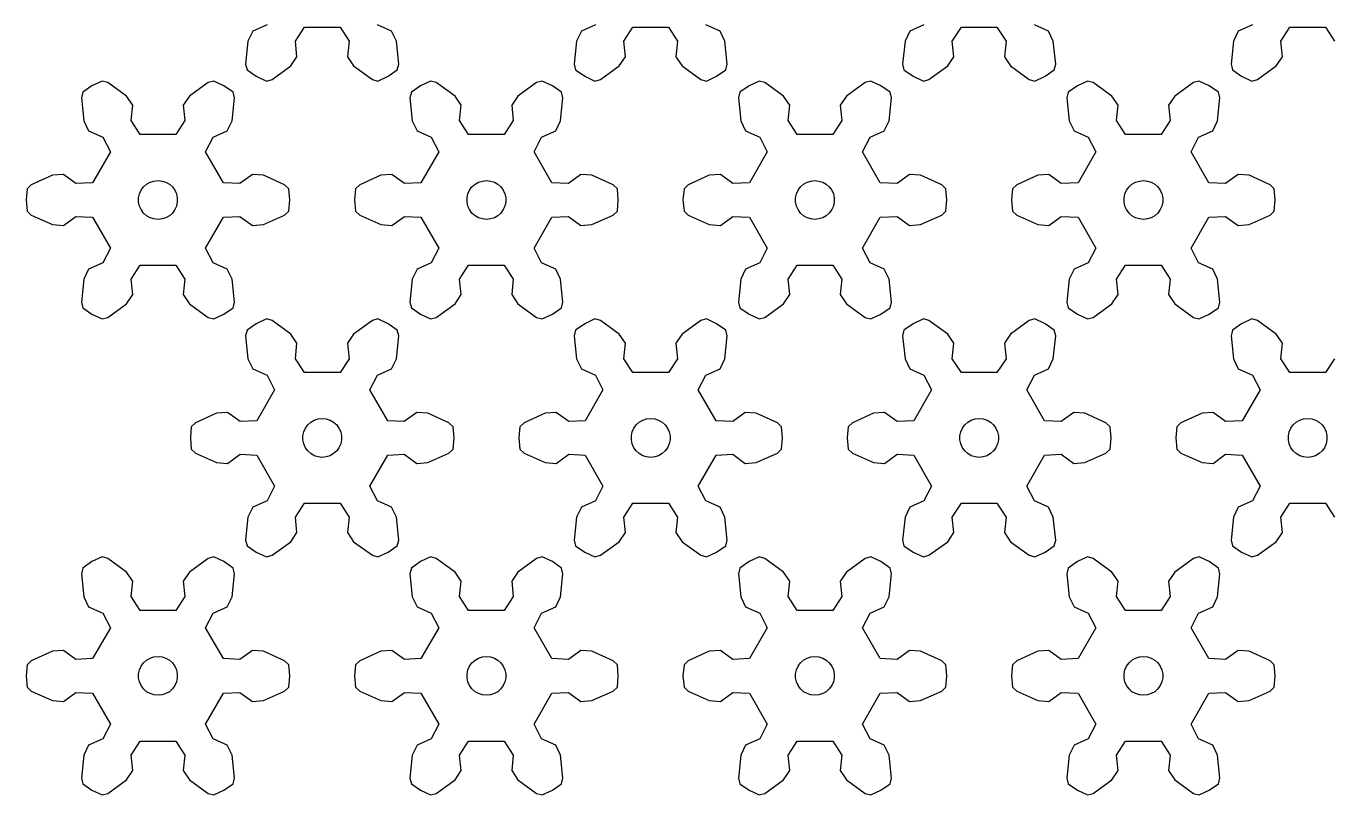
# Model space of a CAD drawing. Extents: x 0 to 198, y 0 to 239.
# Drawn here: x 0 to 100.7, y 0 to 59.4 of the extents above; entities that cross this region are included whole.
import ezdxf

# ---------------------------------------------------------------- set-up
doc = ezdxf.new("R2010")
doc.units = 0

msp = doc.modelspace()

# ---------------------------------------------------------------- linework, layer by layer
for p, q in [((18.61, 59.46), (17.52, 58.97)), ((28.23, 58.97), (27.14, 59.46)), ((43.98, 59.46), (42.89, 58.97)), ((53.6, 58.97), (52.51, 59.46)), ((69.35, 59.46), (68.26, 58.97)), ((78.97, 58.97), (77.88, 59.46)), ((94.72, 59.46), (93.63, 58.97)), ((17.52, 58.97), (17.14, 58.2)), ((20.8, 58.19), (21.5, 59.27)), ((21.5, 59.27), (24.25, 59.27)), ((24.25, 59.27), (24.95, 58.19)), ((28.6, 58.2), (28.23, 58.97)), ((42.89, 58.97), (42.52, 58.2)), ((46.17, 58.19), (46.87, 59.27)), ((46.87, 59.27), (49.62, 59.27)), ((49.62, 59.27), (50.32, 58.19)), ((53.97, 58.2), (53.6, 58.97)), ((68.26, 58.97), (67.89, 58.2)), ((71.54, 58.19), (72.24, 59.27)), ((72.24, 59.27), (74.99, 59.27)), ((74.99, 59.27), (75.69, 58.19)), ((79.34, 58.2), (78.97, 58.97)), ((93.63, 58.97), (93.26, 58.2)), ((96.91, 58.19), (97.61, 59.27)), ((97.61, 59.27), (100.36, 59.27)), ((100.36, 59.27), (101.06, 58.19)), ((17.14, 58.2), (16.96, 56.43)), ((20.92, 57), (20.8, 58.19)), ((24.95, 58.19), (24.82, 57)), ((28.78, 56.43), (28.6, 58.2)), ((42.52, 58.2), (42.33, 56.43)), ((46.29, 57), (46.17, 58.19)), ((50.32, 58.19), (50.19, 57)), ((54.16, 56.43), (53.97, 58.2)), ((67.89, 58.2), (67.7, 56.43)), ((71.67, 57), (71.54, 58.19)), ((75.69, 58.19), (75.57, 57)), ((79.53, 56.43), (79.34, 58.2)), ((93.26, 58.2), (93.08, 56.43)), ((97.04, 57), (96.91, 58.19)), ((16.96, 56.43), (17.07, 55.99)), ((20.44, 56.3), (20.92, 57)), ((24.82, 57), (25.3, 56.3)), ((28.67, 55.99), (28.78, 56.43)), ((42.33, 56.43), (42.44, 55.99)), ((45.82, 56.3), (46.29, 57)), ((50.19, 57), (50.67, 56.3)), ((54.05, 55.99), (54.16, 56.43)), ((67.7, 56.43), (67.81, 55.99)), ((71.19, 56.3), (71.67, 57)), ((75.57, 57), (76.04, 56.3)), ((79.42, 55.99), (79.53, 56.43)), ((93.08, 56.43), (93.18, 55.99)), ((96.56, 56.3), (97.04, 57)), ((17.07, 55.99), (17.78, 55.49)), ((17.78, 55.49), (18.56, 55.12)), ((19, 55.25), (20.44, 56.3)), ((25.3, 56.3), (26.75, 55.25)), ((27.18, 55.12), (27.96, 55.49)), ((27.96, 55.49), (28.67, 55.99)), ((42.44, 55.99), (43.15, 55.49)), ((43.15, 55.49), (43.94, 55.12)), ((44.37, 55.25), (45.82, 56.3)), ((50.67, 56.3), (52.12, 55.25)), ((52.55, 55.12), (53.34, 55.49)), ((53.34, 55.49), (54.05, 55.99)), ((67.81, 55.99), (68.52, 55.49)), ((68.52, 55.49), (69.31, 55.12)), ((69.74, 55.25), (71.19, 56.3)), ((76.04, 56.3), (77.49, 55.25)), ((77.92, 55.12), (78.71, 55.49)), ((78.71, 55.49), (79.42, 55.99)), ((93.18, 55.99), (93.89, 55.49)), ((93.89, 55.49), (94.68, 55.12)), ((95.11, 55.25), (96.56, 56.3)), ((5.09, 54.76), (4.38, 54.26)), ((5.88, 55.12), (5.09, 54.76)), ((6.31, 55), (5.88, 55.12)), ((7.76, 53.95), (6.31, 55)), ((14.06, 55), (12.61, 53.95)), ((14.49, 55.12), (14.06, 55)), ((15.28, 54.76), (14.49, 55.12)), ((15.99, 54.26), (15.28, 54.76)), ((18.56, 55.12), (19, 55.25)), ((26.75, 55.25), (27.18, 55.12)), ((30.46, 54.76), (29.76, 54.26)), ((31.25, 55.12), (30.46, 54.76)), ((31.68, 55), (31.25, 55.12)), ((33.13, 53.95), (31.68, 55)), ((39.43, 55), (37.99, 53.95)), ((39.87, 55.12), (39.43, 55)), ((40.65, 54.76), (39.87, 55.12)), ((41.36, 54.26), (40.65, 54.76)), ((43.94, 55.12), (44.37, 55.25)), ((52.12, 55.25), (52.55, 55.12)), ((55.84, 54.76), (55.13, 54.26)), ((56.62, 55.12), (55.84, 54.76)), ((57.06, 55), (56.62, 55.12)), ((58.5, 53.95), (57.06, 55)), ((64.8, 55), (63.36, 53.95)), ((65.24, 55.12), (64.8, 55)), ((66.02, 54.76), (65.24, 55.12)), ((66.73, 54.26), (66.02, 54.76)), ((69.31, 55.12), (69.74, 55.25)), ((77.49, 55.25), (77.92, 55.12)), ((81.21, 54.76), (80.5, 54.26)), ((81.99, 55.12), (81.21, 54.76)), ((82.43, 55), (81.99, 55.12)), ((83.87, 53.95), (82.43, 55)), ((90.18, 55), (88.73, 53.95)), ((90.61, 55.12), (90.18, 55)), ((91.39, 54.76), (90.61, 55.12)), ((92.1, 54.26), (91.39, 54.76)), ((94.68, 55.12), (95.11, 55.25)), ((4.38, 54.26), (4.27, 53.82)), ((4.27, 53.82), (4.46, 52.05)), ((8.24, 53.25), (7.76, 53.95)), ((12.61, 53.95), (12.14, 53.25)), ((15.91, 52.05), (16.1, 53.82)), ((16.1, 53.82), (15.99, 54.26)), ((29.76, 54.26), (29.65, 53.82)), ((29.65, 53.82), (29.83, 52.05)), ((33.61, 53.25), (33.13, 53.95)), ((37.99, 53.95), (37.51, 53.25)), ((41.29, 52.05), (41.47, 53.82)), ((41.47, 53.82), (41.36, 54.26)), ((55.13, 54.26), (55.02, 53.82)), ((55.02, 53.82), (55.2, 52.05)), ((58.98, 53.25), (58.5, 53.95)), ((63.36, 53.95), (62.88, 53.25)), ((66.66, 52.05), (66.84, 53.82)), ((66.84, 53.82), (66.73, 54.26)), ((80.5, 54.26), (80.39, 53.82)), ((80.39, 53.82), (80.57, 52.05)), ((84.35, 53.25), (83.87, 53.95)), ((88.73, 53.95), (88.25, 53.25)), ((92.03, 52.05), (92.21, 53.82)), ((92.21, 53.82), (92.1, 54.26)), ((8.11, 52.06), (8.24, 53.25)), ((12.14, 53.25), (12.26, 52.06)), ((33.48, 52.06), (33.61, 53.25)), ((37.51, 53.25), (37.63, 52.06)), ((58.86, 52.06), (58.98, 53.25)), ((62.88, 53.25), (63, 52.06)), ((84.23, 52.06), (84.35, 53.25)), ((88.25, 53.25), (88.38, 52.06)), ((4.46, 52.05), (4.83, 51.28)), ((8.81, 50.98), (8.11, 52.06)), ((12.26, 52.06), (11.56, 50.98)), ((15.54, 51.28), (15.91, 52.05)), ((29.83, 52.05), (30.2, 51.28)), ((34.18, 50.98), (33.48, 52.06)), ((37.63, 52.06), (36.93, 50.98)), ((40.91, 51.28), (41.29, 52.05)), ((55.2, 52.05), (55.58, 51.28)), ((59.55, 50.98), (58.86, 52.06)), ((63, 52.06), (62.31, 50.98)), ((66.28, 51.28), (66.66, 52.05)), ((80.57, 52.05), (80.95, 51.28)), ((84.93, 50.98), (84.23, 52.06)), ((88.38, 52.06), (87.68, 50.98)), ((91.66, 51.28), (92.03, 52.05)), ((4.83, 51.28), (5.92, 50.79)), ((5.92, 50.79), (6.51, 49.65)), ((11.56, 50.98), (8.81, 50.98)), ((13.87, 49.65), (14.45, 50.79)), ((14.45, 50.79), (15.54, 51.28)), ((30.2, 51.28), (31.29, 50.79)), ((31.29, 50.79), (31.88, 49.65)), ((36.93, 50.98), (34.18, 50.98)), ((39.24, 49.65), (39.82, 50.79)), ((39.82, 50.79), (40.91, 51.28)), ((55.58, 51.28), (56.67, 50.79)), ((56.67, 50.79), (57.25, 49.65)), ((62.31, 50.98), (59.55, 50.98)), ((64.61, 49.65), (65.19, 50.79)), ((65.19, 50.79), (66.28, 51.28)), ((80.95, 51.28), (82.04, 50.79)), ((82.04, 50.79), (82.62, 49.65)), ((87.68, 50.98), (84.93, 50.98)), ((89.98, 49.65), (90.57, 50.79)), ((90.57, 50.79), (91.66, 51.28)), ((6.51, 49.65), (5.13, 47.27)), ((15.24, 47.27), (13.87, 49.65)), ((31.88, 49.65), (30.5, 47.27)), ((40.61, 47.27), (39.24, 49.65)), ((57.25, 49.65), (55.87, 47.27)), ((65.98, 47.27), (64.61, 49.65)), ((82.62, 49.65), (81.25, 47.27)), ((91.36, 47.27), (89.98, 49.65)), ((2.03, 47.84), (0.4, 47.11)), ((2.88, 47.9), (2.03, 47.84)), ((3.85, 47.2), (2.88, 47.9)), ((9.58, 47.31), (9.87, 47.4)), ((9.87, 47.4), (10.19, 47.44)), ((10.19, 47.44), (10.5, 47.4)), ((10.5, 47.4), (10.8, 47.31)), ((17.49, 47.9), (16.52, 47.2)), ((18.34, 47.84), (17.49, 47.9)), ((19.97, 47.11), (18.34, 47.84)), ((27.4, 47.84), (25.77, 47.11)), ((28.25, 47.9), (27.4, 47.84)), ((29.22, 47.2), (28.25, 47.9)), ((34.95, 47.31), (35.25, 47.4)), ((35.25, 47.4), (35.56, 47.44)), ((35.56, 47.44), (35.87, 47.4)), ((35.87, 47.4), (36.17, 47.31)), ((42.86, 47.9), (41.9, 47.2)), ((43.71, 47.84), (42.86, 47.9)), ((45.34, 47.11), (43.71, 47.84)), ((52.77, 47.84), (51.14, 47.11)), ((53.63, 47.9), (52.77, 47.84)), ((54.59, 47.2), (53.63, 47.9)), ((60.32, 47.31), (60.62, 47.4)), ((60.62, 47.4), (60.93, 47.44)), ((60.93, 47.44), (61.24, 47.4)), ((61.24, 47.4), (61.54, 47.31)), ((68.23, 47.9), (67.27, 47.2)), ((69.08, 47.84), (68.23, 47.9)), ((70.72, 47.11), (69.08, 47.84)), ((78.15, 47.84), (76.52, 47.11)), ((79, 47.9), (78.15, 47.84)), ((79.96, 47.2), (79, 47.9)), ((85.69, 47.31), (85.99, 47.4)), ((85.99, 47.4), (86.3, 47.44)), ((86.3, 47.44), (86.61, 47.4)), ((86.61, 47.4), (86.91, 47.31)), ((93.61, 47.9), (92.64, 47.2)), ((94.46, 47.84), (93.61, 47.9)), ((96.09, 47.11), (94.46, 47.84)), ((0.08, 46.8), (0, 45.94)), ((0.4, 47.11), (0.08, 46.8)), ((5.13, 47.27), (3.85, 47.2)), ((8.69, 46.09), (8.76, 46.4)), ((8.76, 46.4), (8.89, 46.69)), ((8.89, 46.69), (9.07, 46.94)), ((9.07, 46.94), (9.3, 47.15)), ((9.3, 47.15), (9.58, 47.31)), ((10.8, 47.31), (11.07, 47.15)), ((11.07, 47.15), (11.3, 46.94)), ((11.3, 46.94), (11.48, 46.69)), ((11.48, 46.69), (11.61, 46.4)), ((11.61, 46.4), (11.68, 46.09)), ((16.52, 47.2), (15.24, 47.27)), ((20.3, 46.8), (19.97, 47.11)), ((20.37, 45.94), (20.3, 46.8)), ((25.45, 46.8), (25.37, 45.94)), ((25.77, 47.11), (25.45, 46.8)), ((30.5, 47.27), (29.22, 47.2)), ((34.07, 46.09), (34.13, 46.4)), ((34.13, 46.4), (34.26, 46.69)), ((34.26, 46.69), (34.44, 46.94)), ((34.44, 46.94), (34.68, 47.15)), ((34.68, 47.15), (34.95, 47.31)), ((36.17, 47.31), (36.44, 47.15)), ((36.44, 47.15), (36.67, 46.94)), ((36.67, 46.94), (36.86, 46.69)), ((36.86, 46.69), (36.98, 46.4)), ((36.98, 46.4), (37.05, 46.09)), ((41.9, 47.2), (40.61, 47.27)), ((45.67, 46.8), (45.34, 47.11)), ((45.74, 45.94), (45.67, 46.8)), ((50.82, 46.8), (50.74, 45.94)), ((51.14, 47.11), (50.82, 46.8)), ((55.87, 47.27), (54.59, 47.2)), ((59.44, 46.09), (59.5, 46.4)), ((59.5, 46.4), (59.63, 46.69)), ((59.63, 46.69), (59.81, 46.94)), ((59.81, 46.94), (60.05, 47.15)), ((60.05, 47.15), (60.32, 47.31)), ((61.54, 47.31), (61.81, 47.15)), ((61.81, 47.15), (62.04, 46.94)), ((62.04, 46.94), (62.23, 46.69)), ((62.23, 46.69), (62.36, 46.4)), ((62.36, 46.4), (62.42, 46.09)), ((67.27, 47.2), (65.98, 47.27)), ((71.04, 46.8), (70.72, 47.11)), ((71.12, 45.94), (71.04, 46.8)), ((76.19, 46.8), (76.12, 45.94)), ((76.52, 47.11), (76.19, 46.8)), ((81.25, 47.27), (79.96, 47.2)), ((84.81, 46.09), (84.87, 46.4)), ((84.87, 46.4), (85, 46.69)), ((85, 46.69), (85.19, 46.94)), ((85.19, 46.94), (85.42, 47.15)), ((85.42, 47.15), (85.69, 47.31)), ((86.91, 47.31), (87.18, 47.15)), ((87.18, 47.15), (87.42, 46.94)), ((87.42, 46.94), (87.6, 46.69)), ((87.6, 46.69), (87.73, 46.4)), ((87.73, 46.4), (87.79, 46.09)), ((92.64, 47.2), (91.36, 47.27)), ((96.41, 46.8), (96.09, 47.11)), ((96.49, 45.94), (96.41, 46.8)), ((0, 45.94), (0.08, 45.07)), ((8.69, 45.78), (8.69, 46.09)), ((8.76, 45.47), (8.69, 45.78)), ((8.89, 45.19), (8.76, 45.47)), ((11.61, 45.47), (11.48, 45.19)), ((11.68, 45.78), (11.61, 45.47)), ((11.68, 46.09), (11.68, 45.78)), ((20.3, 45.07), (20.37, 45.94)), ((25.37, 45.94), (25.45, 45.07)), ((34.07, 45.78), (34.07, 46.09)), ((34.13, 45.47), (34.07, 45.78)), ((34.26, 45.19), (34.13, 45.47)), ((36.98, 45.47), (36.86, 45.19)), ((37.05, 45.78), (36.98, 45.47)), ((37.05, 46.09), (37.05, 45.78)), ((45.67, 45.07), (45.74, 45.94)), ((50.74, 45.94), (50.82, 45.07)), ((59.44, 45.78), (59.44, 46.09)), ((59.5, 45.47), (59.44, 45.78)), ((59.63, 45.19), (59.5, 45.47)), ((62.36, 45.47), (62.23, 45.19)), ((62.42, 45.78), (62.36, 45.47)), ((62.42, 46.09), (62.42, 45.78)), ((71.04, 45.07), (71.12, 45.94)), ((76.12, 45.94), (76.19, 45.07)), ((84.81, 45.78), (84.81, 46.09)), ((84.87, 45.47), (84.81, 45.78)), ((85, 45.19), (84.87, 45.47)), ((87.73, 45.47), (87.6, 45.19)), ((87.79, 45.78), (87.73, 45.47)), ((87.79, 46.09), (87.79, 45.78)), ((96.41, 45.07), (96.49, 45.94)), ((0.08, 45.07), (0.4, 44.76)), ((0.4, 44.76), (2.03, 44.03)), ((2.88, 43.97), (3.85, 44.67)), ((3.85, 44.67), (5.13, 44.61)), ((5.13, 44.61), (6.51, 42.22)), ((9.07, 44.93), (8.89, 45.19)), ((9.3, 44.72), (9.07, 44.93)), ((9.58, 44.57), (9.3, 44.72)), ((9.87, 44.47), (9.58, 44.57)), ((10.19, 44.44), (9.87, 44.47)), ((10.5, 44.47), (10.19, 44.44)), ((10.8, 44.57), (10.5, 44.47)), ((11.07, 44.72), (10.8, 44.57)), ((11.3, 44.93), (11.07, 44.72)), ((11.48, 45.19), (11.3, 44.93)), ((13.87, 42.22), (15.24, 44.61)), ((15.24, 44.61), (16.52, 44.67)), ((16.52, 44.67), (17.49, 43.97)), ((18.34, 44.03), (19.97, 44.76)), ((19.97, 44.76), (20.3, 45.07)), ((25.45, 45.07), (25.77, 44.76)), ((25.77, 44.76), (27.4, 44.03)), ((28.25, 43.97), (29.22, 44.67)), ((29.22, 44.67), (30.5, 44.61)), ((30.5, 44.61), (31.88, 42.22)), ((34.44, 44.93), (34.26, 45.19)), ((34.68, 44.72), (34.44, 44.93)), ((34.95, 44.57), (34.68, 44.72)), ((35.25, 44.47), (34.95, 44.57)), ((35.56, 44.44), (35.25, 44.47)), ((35.87, 44.47), (35.56, 44.44)), ((36.17, 44.57), (35.87, 44.47)), ((36.44, 44.72), (36.17, 44.57)), ((36.67, 44.93), (36.44, 44.72)), ((36.86, 45.19), (36.67, 44.93)), ((39.24, 42.22), (40.61, 44.61)), ((40.61, 44.61), (41.9, 44.67)), ((41.9, 44.67), (42.86, 43.97)), ((43.71, 44.03), (45.34, 44.76)), ((45.34, 44.76), (45.67, 45.07)), ((50.82, 45.07), (51.14, 44.76)), ((51.14, 44.76), (52.77, 44.03)), ((53.63, 43.97), (54.59, 44.67)), ((54.59, 44.67), (55.87, 44.61)), ((55.87, 44.61), (57.25, 42.22)), ((59.81, 44.93), (59.63, 45.19)), ((60.05, 44.72), (59.81, 44.93)), ((60.32, 44.57), (60.05, 44.72)), ((60.62, 44.47), (60.32, 44.57)), ((60.93, 44.44), (60.62, 44.47)), ((61.24, 44.47), (60.93, 44.44)), ((61.54, 44.57), (61.24, 44.47)), ((61.81, 44.72), (61.54, 44.57)), ((62.04, 44.93), (61.81, 44.72)), ((62.23, 45.19), (62.04, 44.93)), ((64.61, 42.22), (65.98, 44.61)), ((65.98, 44.61), (67.27, 44.67)), ((67.27, 44.67), (68.23, 43.97)), ((69.08, 44.03), (70.72, 44.76)), ((70.72, 44.76), (71.04, 45.07)), ((76.19, 45.07), (76.52, 44.76)), ((76.52, 44.76), (78.15, 44.03)), ((79, 43.97), (79.96, 44.67)), ((79.96, 44.67), (81.25, 44.61)), ((81.25, 44.61), (82.62, 42.22)), ((85.19, 44.93), (85, 45.19)), ((85.42, 44.72), (85.19, 44.93)), ((85.69, 44.57), (85.42, 44.72)), ((85.99, 44.47), (85.69, 44.57)), ((86.3, 44.44), (85.99, 44.47)), ((86.61, 44.47), (86.3, 44.44)), ((86.91, 44.57), (86.61, 44.47)), ((87.18, 44.72), (86.91, 44.57)), ((87.42, 44.93), (87.18, 44.72)), ((87.6, 45.19), (87.42, 44.93)), ((89.98, 42.22), (91.36, 44.61)), ((91.36, 44.61), (92.64, 44.67)), ((92.64, 44.67), (93.61, 43.97)), ((94.46, 44.03), (96.09, 44.76)), ((96.09, 44.76), (96.41, 45.07)), ((2.03, 44.03), (2.88, 43.97)), ((17.49, 43.97), (18.34, 44.03)), ((27.4, 44.03), (28.25, 43.97)), ((42.86, 43.97), (43.71, 44.03)), ((52.77, 44.03), (53.63, 43.97)), ((68.23, 43.97), (69.08, 44.03)), ((78.15, 44.03), (79, 43.97)), ((93.61, 43.97), (94.46, 44.03)), ((6.51, 42.22), (5.92, 41.08)), ((14.45, 41.08), (13.87, 42.22)), ((31.88, 42.22), (31.29, 41.08)), ((39.82, 41.08), (39.24, 42.22)), ((57.25, 42.22), (56.67, 41.08)), ((65.19, 41.08), (64.61, 42.22)), ((82.62, 42.22), (82.04, 41.08)), ((90.57, 41.08), (89.98, 42.22)), ((4.83, 40.59), (4.46, 39.83)), ((5.92, 41.08), (4.83, 40.59)), ((8.11, 39.82), (8.81, 40.89)), ((8.81, 40.89), (11.56, 40.89)), ((11.56, 40.89), (12.26, 39.82)), ((15.54, 40.59), (14.45, 41.08)), ((15.91, 39.83), (15.54, 40.59)), ((30.2, 40.59), (29.83, 39.83)), ((31.29, 41.08), (30.2, 40.59)), ((33.48, 39.82), (34.18, 40.89)), ((34.18, 40.89), (36.93, 40.89)), ((36.93, 40.89), (37.63, 39.82)), ((40.91, 40.59), (39.82, 41.08)), ((41.29, 39.83), (40.91, 40.59)), ((55.58, 40.59), (55.2, 39.83)), ((56.67, 41.08), (55.58, 40.59)), ((58.86, 39.82), (59.55, 40.89)), ((59.55, 40.89), (62.31, 40.89)), ((62.31, 40.89), (63, 39.82)), ((66.28, 40.59), (65.19, 41.08)), ((66.66, 39.83), (66.28, 40.59)), ((80.95, 40.59), (80.57, 39.83)), ((82.04, 41.08), (80.95, 40.59)), ((84.23, 39.82), (84.93, 40.89)), ((84.93, 40.89), (87.68, 40.89)), ((87.68, 40.89), (88.38, 39.82)), ((91.66, 40.59), (90.57, 41.08)), ((92.03, 39.83), (91.66, 40.59)), ((4.46, 39.83), (4.27, 38.05)), ((8.24, 38.63), (8.11, 39.82)), ((12.26, 39.82), (12.14, 38.63)), ((16.1, 38.05), (15.91, 39.83)), ((29.83, 39.83), (29.65, 38.05)), ((33.61, 38.63), (33.48, 39.82)), ((37.63, 39.82), (37.51, 38.63)), ((41.47, 38.05), (41.29, 39.83)), ((55.2, 39.83), (55.02, 38.05)), ((58.98, 38.63), (58.86, 39.82)), ((63, 39.82), (62.88, 38.63)), ((66.84, 38.05), (66.66, 39.83)), ((80.57, 39.83), (80.39, 38.05)), ((84.35, 38.63), (84.23, 39.82)), ((88.38, 39.82), (88.25, 38.63)), ((92.21, 38.05), (92.03, 39.83)), ((7.76, 37.92), (8.24, 38.63)), ((12.14, 38.63), (12.61, 37.92)), ((33.13, 37.92), (33.61, 38.63)), ((37.51, 38.63), (37.99, 37.92)), ((58.5, 37.92), (58.98, 38.63)), ((62.88, 38.63), (63.36, 37.92)), ((83.87, 37.92), (84.35, 38.63)), ((88.25, 38.63), (88.73, 37.92)), ((4.27, 38.05), (4.38, 37.61)), ((4.38, 37.61), (5.09, 37.12)), ((6.31, 36.87), (7.76, 37.92)), ((12.61, 37.92), (14.06, 36.87)), ((15.28, 37.12), (15.99, 37.61)), ((15.99, 37.61), (16.1, 38.05)), ((29.65, 38.05), (29.76, 37.61)), ((29.76, 37.61), (30.46, 37.12)), ((31.68, 36.87), (33.13, 37.92)), ((37.99, 37.92), (39.43, 36.87)), ((40.65, 37.12), (41.36, 37.61)), ((41.36, 37.61), (41.47, 38.05)), ((55.02, 38.05), (55.13, 37.61)), ((55.13, 37.61), (55.84, 37.12)), ((57.06, 36.87), (58.5, 37.92)), ((63.36, 37.92), (64.8, 36.87)), ((66.02, 37.12), (66.73, 37.61)), ((66.73, 37.61), (66.84, 38.05)), ((80.39, 38.05), (80.5, 37.61)), ((80.5, 37.61), (81.21, 37.12)), ((82.43, 36.87), (83.87, 37.92)), ((88.73, 37.92), (90.18, 36.87)), ((91.39, 37.12), (92.1, 37.61)), ((92.1, 37.61), (92.21, 38.05)), ((5.09, 37.12), (5.88, 36.75)), ((5.88, 36.75), (6.31, 36.87)), ((14.06, 36.87), (14.49, 36.75)), ((14.49, 36.75), (15.28, 37.12)), ((17.78, 36.38), (17.07, 35.89)), ((18.56, 36.75), (17.78, 36.38)), ((19, 36.63), (18.56, 36.75)), ((20.44, 35.58), (19, 36.63)), ((26.75, 36.63), (25.3, 35.58)), ((27.18, 36.75), (26.75, 36.63)), ((27.96, 36.38), (27.18, 36.75)), ((28.67, 35.89), (27.96, 36.38)), ((30.46, 37.12), (31.25, 36.75)), ((31.25, 36.75), (31.68, 36.87)), ((39.43, 36.87), (39.87, 36.75)), ((39.87, 36.75), (40.65, 37.12)), ((43.15, 36.38), (42.44, 35.89)), ((43.94, 36.75), (43.15, 36.38)), ((44.37, 36.63), (43.94, 36.75)), ((45.82, 35.58), (44.37, 36.63)), ((52.12, 36.63), (50.67, 35.58)), ((52.55, 36.75), (52.12, 36.63)), ((53.34, 36.38), (52.55, 36.75)), ((54.05, 35.89), (53.34, 36.38)), ((55.84, 37.12), (56.62, 36.75)), ((56.62, 36.75), (57.06, 36.87)), ((64.8, 36.87), (65.24, 36.75)), ((65.24, 36.75), (66.02, 37.12)), ((68.52, 36.38), (67.81, 35.89)), ((69.31, 36.75), (68.52, 36.38)), ((69.74, 36.63), (69.31, 36.75)), ((71.19, 35.58), (69.74, 36.63)), ((77.49, 36.63), (76.04, 35.58)), ((77.92, 36.75), (77.49, 36.63)), ((78.71, 36.38), (77.92, 36.75)), ((79.42, 35.89), (78.71, 36.38)), ((81.21, 37.12), (81.99, 36.75)), ((81.99, 36.75), (82.43, 36.87)), ((90.18, 36.87), (90.61, 36.75)), ((90.61, 36.75), (91.39, 37.12)), ((93.89, 36.38), (93.18, 35.89)), ((94.68, 36.75), (93.89, 36.38)), ((95.11, 36.63), (94.68, 36.75)), ((96.56, 35.58), (95.11, 36.63)), ((17.07, 35.89), (16.96, 35.45)), ((16.96, 35.45), (17.14, 33.67)), ((20.92, 34.87), (20.44, 35.58)), ((25.3, 35.58), (24.82, 34.87)), ((28.6, 33.67), (28.78, 35.45)), ((28.78, 35.45), (28.67, 35.89)), ((42.44, 35.89), (42.33, 35.45)), ((42.33, 35.45), (42.52, 33.67)), ((46.29, 34.87), (45.82, 35.58)), ((50.67, 35.58), (50.19, 34.87)), ((53.97, 33.67), (54.16, 35.45)), ((54.16, 35.45), (54.05, 35.89)), ((67.81, 35.89), (67.7, 35.45)), ((67.7, 35.45), (67.89, 33.67)), ((71.67, 34.87), (71.19, 35.58)), ((76.04, 35.58), (75.57, 34.87)), ((79.34, 33.67), (79.53, 35.45)), ((79.53, 35.45), (79.42, 35.89)), ((93.18, 35.89), (93.08, 35.45)), ((93.08, 35.45), (93.26, 33.67)), ((97.04, 34.87), (96.56, 35.58)), ((20.8, 33.68), (20.92, 34.87)), ((24.82, 34.87), (24.95, 33.68)), ((46.17, 33.68), (46.29, 34.87)), ((50.19, 34.87), (50.32, 33.68)), ((71.54, 33.68), (71.67, 34.87)), ((75.57, 34.87), (75.69, 33.68)), ((96.91, 33.68), (97.04, 34.87)), ((17.14, 33.67), (17.52, 32.91)), ((21.5, 32.61), (20.8, 33.68)), ((24.95, 33.68), (24.25, 32.61)), ((28.23, 32.91), (28.6, 33.67)), ((42.52, 33.67), (42.89, 32.91)), ((46.87, 32.61), (46.17, 33.68)), ((50.32, 33.68), (49.62, 32.61)), ((53.6, 32.91), (53.97, 33.67)), ((67.89, 33.67), (68.26, 32.91)), ((72.24, 32.61), (71.54, 33.68)), ((75.69, 33.68), (74.99, 32.61)), ((78.97, 32.91), (79.34, 33.67)), ((93.26, 33.67), (93.63, 32.91)), ((97.61, 32.61), (96.91, 33.68)), ((101.06, 33.68), (100.36, 32.61)), ((17.52, 32.91), (18.61, 32.42)), ((18.61, 32.42), (19.19, 31.28)), ((24.25, 32.61), (21.5, 32.61)), ((26.55, 31.28), (27.14, 32.42)), ((27.14, 32.42), (28.23, 32.91)), ((42.89, 32.91), (43.98, 32.42)), ((43.98, 32.42), (44.56, 31.28)), ((49.62, 32.61), (46.87, 32.61)), ((51.92, 31.28), (52.51, 32.42)), ((52.51, 32.42), (53.6, 32.91)), ((68.26, 32.91), (69.35, 32.42)), ((69.35, 32.42), (69.94, 31.28)), ((74.99, 32.61), (72.24, 32.61)), ((77.29, 31.28), (77.88, 32.42)), ((77.88, 32.42), (78.97, 32.91)), ((93.63, 32.91), (94.72, 32.42)), ((94.72, 32.42), (95.31, 31.28)), ((100.36, 32.61), (97.61, 32.61)), ((19.19, 31.28), (17.82, 28.89)), ((27.93, 28.89), (26.55, 31.28)), ((44.56, 31.28), (43.19, 28.89)), ((53.3, 28.89), (51.92, 31.28)), ((69.94, 31.28), (68.56, 28.89)), ((78.67, 28.89), (77.29, 31.28)), ((95.31, 31.28), (93.93, 28.89)), ((14.72, 29.47), (13.09, 28.74)), ((15.57, 29.53), (14.72, 29.47)), ((16.53, 28.83), (15.57, 29.53)), ((30.18, 29.53), (29.21, 28.83)), ((31.03, 29.47), (30.18, 29.53)), ((32.66, 28.74), (31.03, 29.47)), ((40.09, 29.47), (38.46, 28.74)), ((40.94, 29.53), (40.09, 29.47)), ((41.91, 28.83), (40.94, 29.53)), ((55.55, 29.53), (54.58, 28.83)), ((56.4, 29.47), (55.55, 29.53)), ((58.03, 28.74), (56.4, 29.47)), ((65.46, 29.47), (63.83, 28.74)), ((66.31, 29.53), (65.46, 29.47)), ((67.28, 28.83), (66.31, 29.53)), ((80.92, 29.53), (79.95, 28.83)), ((81.77, 29.47), (80.92, 29.53)), ((83.4, 28.74), (81.77, 29.47)), ((90.83, 29.47), (89.2, 28.74)), ((91.68, 29.53), (90.83, 29.47)), ((92.65, 28.83), (91.68, 29.53)), ((12.76, 28.43), (12.69, 27.56)), ((13.09, 28.74), (12.76, 28.43)), ((17.82, 28.89), (16.53, 28.83)), ((21.45, 28.03), (21.57, 28.31)), ((21.57, 28.31), (21.76, 28.57)), ((21.76, 28.57), (21.99, 28.78)), ((21.99, 28.78), (22.26, 28.93)), ((22.26, 28.93), (22.56, 29.03)), ((22.56, 29.03), (22.87, 29.06)), ((22.87, 29.06), (23.18, 29.03)), ((23.18, 29.03), (23.48, 28.93)), ((23.48, 28.93), (23.75, 28.78)), ((23.75, 28.78), (23.99, 28.57)), ((23.99, 28.57), (24.17, 28.31)), ((24.17, 28.31), (24.3, 28.03)), ((29.21, 28.83), (27.93, 28.89)), ((32.98, 28.43), (32.66, 28.74)), ((33.06, 27.56), (32.98, 28.43)), ((38.13, 28.43), (38.06, 27.56)), ((38.46, 28.74), (38.13, 28.43)), ((43.19, 28.89), (41.91, 28.83)), ((46.82, 28.03), (46.94, 28.31)), ((46.94, 28.31), (47.13, 28.57)), ((47.13, 28.57), (47.36, 28.78)), ((47.36, 28.78), (47.63, 28.93)), ((47.63, 28.93), (47.93, 29.03)), ((47.93, 29.03), (48.24, 29.06)), ((48.24, 29.06), (48.56, 29.03)), ((48.56, 29.03), (48.85, 28.93)), ((48.85, 28.93), (49.13, 28.78)), ((49.13, 28.78), (49.36, 28.57)), ((49.36, 28.57), (49.54, 28.31)), ((49.54, 28.31), (49.67, 28.03)), ((54.58, 28.83), (53.3, 28.89)), ((58.35, 28.43), (58.03, 28.74)), ((58.43, 27.56), (58.35, 28.43)), ((63.51, 28.43), (63.43, 27.56)), ((63.83, 28.74), (63.51, 28.43)), ((68.56, 28.89), (67.28, 28.83)), ((72.19, 28.03), (72.32, 28.31)), ((72.32, 28.31), (72.5, 28.57)), ((72.5, 28.57), (72.73, 28.78)), ((72.73, 28.78), (73.01, 28.93)), ((73.01, 28.93), (73.3, 29.03)), ((73.3, 29.03), (73.62, 29.06)), ((73.62, 29.06), (73.93, 29.03)), ((73.93, 29.03), (74.23, 28.93)), ((74.23, 28.93), (74.5, 28.78)), ((74.5, 28.78), (74.73, 28.57)), ((74.73, 28.57), (74.91, 28.31)), ((74.91, 28.31), (75.04, 28.03)), ((79.95, 28.83), (78.67, 28.89)), ((83.73, 28.43), (83.4, 28.74)), ((83.8, 27.56), (83.73, 28.43)), ((88.88, 28.43), (88.8, 27.56)), ((89.2, 28.74), (88.88, 28.43)), ((93.93, 28.89), (92.65, 28.83)), ((97.56, 28.03), (97.69, 28.31)), ((97.69, 28.31), (97.87, 28.57)), ((97.87, 28.57), (98.11, 28.78)), ((98.11, 28.78), (98.38, 28.93)), ((98.38, 28.93), (98.68, 29.03)), ((98.68, 29.03), (98.99, 29.06)), ((98.99, 29.06), (99.3, 29.03)), ((99.3, 29.03), (99.6, 28.93)), ((99.6, 28.93), (99.87, 28.78)), ((99.87, 28.78), (100.1, 28.57)), ((100.1, 28.57), (100.29, 28.31)), ((100.29, 28.31), (100.41, 28.03)), ((12.69, 27.56), (12.76, 26.7)), ((21.38, 27.72), (21.45, 28.03)), ((21.38, 27.41), (21.38, 27.72)), ((21.45, 27.1), (21.38, 27.41)), ((24.3, 28.03), (24.36, 27.72)), ((24.36, 27.41), (24.3, 27.1)), ((24.36, 27.72), (24.36, 27.41)), ((32.98, 26.7), (33.06, 27.56)), ((38.06, 27.56), (38.13, 26.7)), ((46.75, 27.72), (46.82, 28.03)), ((46.75, 27.41), (46.75, 27.72)), ((46.82, 27.1), (46.75, 27.41)), ((49.67, 28.03), (49.74, 27.72)), ((49.74, 27.41), (49.67, 27.1)), ((49.74, 27.72), (49.74, 27.41)), ((58.35, 26.7), (58.43, 27.56)), ((63.43, 27.56), (63.51, 26.7)), ((72.12, 27.72), (72.19, 28.03)), ((72.12, 27.41), (72.12, 27.72)), ((72.19, 27.1), (72.12, 27.41)), ((75.04, 28.03), (75.11, 27.72)), ((75.11, 27.41), (75.04, 27.1)), ((75.11, 27.72), (75.11, 27.41)), ((83.73, 26.7), (83.8, 27.56)), ((88.8, 27.56), (88.88, 26.7)), ((97.5, 27.72), (97.56, 28.03)), ((97.5, 27.41), (97.5, 27.72)), ((97.56, 27.1), (97.5, 27.41)), ((100.41, 28.03), (100.48, 27.72)), ((100.48, 27.41), (100.41, 27.1)), ((100.48, 27.72), (100.48, 27.41)), ((12.76, 26.7), (13.09, 26.39)), ((13.09, 26.39), (14.72, 25.66)), ((15.57, 25.6), (16.53, 26.3)), ((16.53, 26.3), (17.82, 26.23)), ((17.82, 26.23), (19.19, 23.85)), ((21.57, 26.81), (21.45, 27.1)), ((21.76, 26.56), (21.57, 26.81)), ((21.99, 26.35), (21.76, 26.56)), ((22.26, 26.19), (21.99, 26.35)), ((22.56, 26.1), (22.26, 26.19)), ((23.48, 26.19), (23.18, 26.1)), ((23.75, 26.35), (23.48, 26.19)), ((23.99, 26.56), (23.75, 26.35)), ((24.17, 26.81), (23.99, 26.56)), ((24.3, 27.1), (24.17, 26.81)), ((26.55, 23.85), (27.93, 26.23)), ((27.93, 26.23), (29.21, 26.3)), ((29.21, 26.3), (30.18, 25.6)), ((31.03, 25.66), (32.66, 26.39)), ((32.66, 26.39), (32.98, 26.7)), ((38.13, 26.7), (38.46, 26.39)), ((38.46, 26.39), (40.09, 25.66)), ((40.94, 25.6), (41.91, 26.3)), ((41.91, 26.3), (43.19, 26.23)), ((43.19, 26.23), (44.56, 23.85)), ((46.94, 26.81), (46.82, 27.1)), ((47.13, 26.56), (46.94, 26.81)), ((47.36, 26.35), (47.13, 26.56)), ((47.63, 26.19), (47.36, 26.35)), ((47.93, 26.1), (47.63, 26.19)), ((48.85, 26.19), (48.56, 26.1)), ((49.13, 26.35), (48.85, 26.19)), ((49.36, 26.56), (49.13, 26.35)), ((49.54, 26.81), (49.36, 26.56)), ((49.67, 27.1), (49.54, 26.81)), ((51.92, 23.85), (53.3, 26.23)), ((53.3, 26.23), (54.58, 26.3)), ((54.58, 26.3), (55.55, 25.6)), ((56.4, 25.66), (58.03, 26.39)), ((58.03, 26.39), (58.35, 26.7)), ((63.51, 26.7), (63.83, 26.39)), ((63.83, 26.39), (65.46, 25.66)), ((66.31, 25.6), (67.28, 26.3)), ((67.28, 26.3), (68.56, 26.23)), ((68.56, 26.23), (69.94, 23.85)), ((72.32, 26.81), (72.19, 27.1)), ((72.5, 26.56), (72.32, 26.81)), ((72.73, 26.35), (72.5, 26.56)), ((73.01, 26.19), (72.73, 26.35)), ((73.3, 26.1), (73.01, 26.19)), ((74.23, 26.19), (73.93, 26.1)), ((74.5, 26.35), (74.23, 26.19)), ((74.73, 26.56), (74.5, 26.35)), ((74.91, 26.81), (74.73, 26.56)), ((75.04, 27.1), (74.91, 26.81)), ((77.29, 23.85), (78.67, 26.23)), ((78.67, 26.23), (79.95, 26.3)), ((79.95, 26.3), (80.92, 25.6)), ((81.77, 25.66), (83.4, 26.39)), ((83.4, 26.39), (83.73, 26.7)), ((88.88, 26.7), (89.2, 26.39)), ((89.2, 26.39), (90.83, 25.66)), ((91.68, 25.6), (92.65, 26.3)), ((92.65, 26.3), (93.93, 26.23)), ((93.93, 26.23), (95.31, 23.85)), ((97.69, 26.81), (97.56, 27.1)), ((97.87, 26.56), (97.69, 26.81)), ((98.11, 26.35), (97.87, 26.56)), ((98.38, 26.19), (98.11, 26.35)), ((98.68, 26.1), (98.38, 26.19)), ((99.6, 26.19), (99.3, 26.1)), ((99.87, 26.35), (99.6, 26.19)), ((100.1, 26.56), (99.87, 26.35)), ((100.29, 26.81), (100.1, 26.56)), ((100.41, 27.1), (100.29, 26.81)), ((14.72, 25.66), (15.57, 25.6)), ((22.87, 26.06), (22.56, 26.1)), ((23.18, 26.1), (22.87, 26.06)), ((30.18, 25.6), (31.03, 25.66)), ((40.09, 25.66), (40.94, 25.6)), ((48.24, 26.06), (47.93, 26.1)), ((48.56, 26.1), (48.24, 26.06)), ((55.55, 25.6), (56.4, 25.66)), ((65.46, 25.66), (66.31, 25.6)), ((73.62, 26.06), (73.3, 26.1)), ((73.93, 26.1), (73.62, 26.06)), ((80.92, 25.6), (81.77, 25.66)), ((90.83, 25.66), (91.68, 25.6)), ((98.99, 26.06), (98.68, 26.1)), ((99.3, 26.1), (98.99, 26.06)), ((19.19, 23.85), (18.61, 22.71)), ((27.14, 22.71), (26.55, 23.85)), ((44.56, 23.85), (43.98, 22.71)), ((52.51, 22.71), (51.92, 23.85)), ((69.94, 23.85), (69.35, 22.71)), ((77.88, 22.71), (77.29, 23.85)), ((95.31, 23.85), (94.72, 22.71)), ((17.52, 22.22), (17.14, 21.45)), ((18.61, 22.71), (17.52, 22.22)), ((20.8, 21.44), (21.5, 22.52)), ((21.5, 22.52), (24.25, 22.52)), ((24.25, 22.52), (24.95, 21.44)), ((28.23, 22.22), (27.14, 22.71)), ((28.6, 21.45), (28.23, 22.22)), ((42.89, 22.22), (42.52, 21.45)), ((43.98, 22.71), (42.89, 22.22)), ((46.17, 21.44), (46.87, 22.52)), ((46.87, 22.52), (49.62, 22.52)), ((49.62, 22.52), (50.32, 21.44)), ((53.6, 22.22), (52.51, 22.71)), ((53.97, 21.45), (53.6, 22.22)), ((68.26, 22.22), (67.89, 21.45)), ((69.35, 22.71), (68.26, 22.22)), ((71.54, 21.44), (72.24, 22.52)), ((72.24, 22.52), (74.99, 22.52)), ((74.99, 22.52), (75.69, 21.44)), ((78.97, 22.22), (77.88, 22.71)), ((79.34, 21.45), (78.97, 22.22)), ((93.63, 22.22), (93.26, 21.45)), ((94.72, 22.71), (93.63, 22.22)), ((96.91, 21.44), (97.61, 22.52)), ((97.61, 22.52), (100.36, 22.52)), ((100.36, 22.52), (101.06, 21.44)), ((17.14, 21.45), (16.96, 19.68)), ((20.92, 20.25), (20.8, 21.44)), ((24.95, 21.44), (24.82, 20.25)), ((28.78, 19.68), (28.6, 21.45)), ((42.52, 21.45), (42.33, 19.68)), ((46.29, 20.25), (46.17, 21.44)), ((50.32, 21.44), (50.19, 20.25)), ((54.16, 19.68), (53.97, 21.45)), ((67.89, 21.45), (67.7, 19.68)), ((71.67, 20.25), (71.54, 21.44)), ((75.69, 21.44), (75.57, 20.25)), ((79.53, 19.68), (79.34, 21.45)), ((93.26, 21.45), (93.08, 19.68)), ((97.04, 20.25), (96.91, 21.44)), ((20.44, 19.55), (20.92, 20.25)), ((24.82, 20.25), (25.3, 19.55)), ((45.82, 19.55), (46.29, 20.25)), ((50.19, 20.25), (50.67, 19.55)), ((71.19, 19.55), (71.67, 20.25)), ((75.57, 20.25), (76.04, 19.55)), ((96.56, 19.55), (97.04, 20.25)), ((16.96, 19.68), (17.07, 19.24)), ((17.07, 19.24), (17.78, 18.74)), ((19, 18.5), (20.44, 19.55)), ((25.3, 19.55), (26.75, 18.5)), ((27.96, 18.74), (28.67, 19.24)), ((28.67, 19.24), (28.78, 19.68)), ((42.33, 19.68), (42.44, 19.24)), ((42.44, 19.24), (43.15, 18.74)), ((44.37, 18.5), (45.82, 19.55)), ((50.67, 19.55), (52.12, 18.5)), ((53.34, 18.74), (54.05, 19.24)), ((54.05, 19.24), (54.16, 19.68)), ((67.7, 19.68), (67.81, 19.24)), ((67.81, 19.24), (68.52, 18.74)), ((69.74, 18.5), (71.19, 19.55)), ((76.04, 19.55), (77.49, 18.5)), ((78.71, 18.74), (79.42, 19.24)), ((79.42, 19.24), (79.53, 19.68)), ((93.08, 19.68), (93.18, 19.24)), ((93.18, 19.24), (93.89, 18.74)), ((95.11, 18.5), (96.56, 19.55)), ((5.88, 18.37), (5.09, 18.01)), ((6.31, 18.25), (5.88, 18.37)), ((7.76, 17.2), (6.31, 18.25)), ((14.06, 18.25), (12.61, 17.2)), ((14.49, 18.37), (14.06, 18.25)), ((15.28, 18.01), (14.49, 18.37)), ((17.78, 18.74), (18.56, 18.37)), ((18.56, 18.37), (19, 18.5)), ((26.75, 18.5), (27.18, 18.37)), ((27.18, 18.37), (27.96, 18.74)), ((31.25, 18.37), (30.46, 18.01)), ((31.68, 18.25), (31.25, 18.37)), ((33.13, 17.2), (31.68, 18.25)), ((39.43, 18.25), (37.99, 17.2)), ((39.87, 18.37), (39.43, 18.25)), ((40.65, 18.01), (39.87, 18.37)), ((43.15, 18.74), (43.94, 18.37)), ((43.94, 18.37), (44.37, 18.5)), ((52.12, 18.5), (52.55, 18.37)), ((52.55, 18.37), (53.34, 18.74)), ((56.62, 18.37), (55.84, 18.01)), ((57.06, 18.25), (56.62, 18.37)), ((58.5, 17.2), (57.06, 18.25)), ((64.8, 18.25), (63.36, 17.2)), ((65.24, 18.37), (64.8, 18.25)), ((66.02, 18.01), (65.24, 18.37)), ((68.52, 18.74), (69.31, 18.37)), ((69.31, 18.37), (69.74, 18.5)), ((77.49, 18.5), (77.92, 18.37)), ((77.92, 18.37), (78.71, 18.74)), ((81.99, 18.37), (81.21, 18.01)), ((82.43, 18.25), (81.99, 18.37)), ((83.87, 17.2), (82.43, 18.25)), ((90.18, 18.25), (88.73, 17.2)), ((90.61, 18.37), (90.18, 18.25)), ((91.39, 18.01), (90.61, 18.37)), ((93.89, 18.74), (94.68, 18.37)), ((94.68, 18.37), (95.11, 18.5)), ((4.38, 17.51), (4.27, 17.07)), ((5.09, 18.01), (4.38, 17.51)), ((8.24, 16.5), (7.76, 17.2)), ((12.61, 17.2), (12.14, 16.5)), ((15.99, 17.51), (15.28, 18.01)), ((16.1, 17.07), (15.99, 17.51)), ((29.76, 17.51), (29.65, 17.07)), ((30.46, 18.01), (29.76, 17.51)), ((33.61, 16.5), (33.13, 17.2)), ((37.99, 17.2), (37.51, 16.5)), ((41.36, 17.51), (40.65, 18.01)), ((41.47, 17.07), (41.36, 17.51)), ((55.13, 17.51), (55.02, 17.07)), ((55.84, 18.01), (55.13, 17.51)), ((58.98, 16.5), (58.5, 17.2)), ((63.36, 17.2), (62.88, 16.5)), ((66.73, 17.51), (66.02, 18.01)), ((66.84, 17.07), (66.73, 17.51)), ((80.5, 17.51), (80.39, 17.07)), ((81.21, 18.01), (80.5, 17.51)), ((84.35, 16.5), (83.87, 17.2)), ((88.73, 17.2), (88.25, 16.5)), ((92.1, 17.51), (91.39, 18.01)), ((92.21, 17.07), (92.1, 17.51)), ((4.27, 17.07), (4.46, 15.3)), ((8.11, 15.31), (8.24, 16.5)), ((12.14, 16.5), (12.26, 15.31)), ((15.91, 15.3), (16.1, 17.07)), ((29.65, 17.07), (29.83, 15.3)), ((33.48, 15.31), (33.61, 16.5)), ((37.51, 16.5), (37.63, 15.31)), ((41.29, 15.3), (41.47, 17.07)), ((55.02, 17.07), (55.2, 15.3)), ((58.86, 15.31), (58.98, 16.5)), ((62.88, 16.5), (63, 15.31)), ((66.66, 15.3), (66.84, 17.07)), ((80.39, 17.07), (80.57, 15.3)), ((84.23, 15.31), (84.35, 16.5)), ((88.25, 16.5), (88.38, 15.31)), ((92.03, 15.3), (92.21, 17.07)), ((4.46, 15.3), (4.83, 14.53)), ((8.81, 14.23), (8.11, 15.31)), ((12.26, 15.31), (11.56, 14.23)), ((15.54, 14.53), (15.91, 15.3)), ((29.83, 15.3), (30.2, 14.53)), ((34.18, 14.23), (33.48, 15.31)), ((37.63, 15.31), (36.93, 14.23)), ((40.91, 14.53), (41.29, 15.3)), ((55.2, 15.3), (55.58, 14.53)), ((59.55, 14.23), (58.86, 15.31)), ((63, 15.31), (62.31, 14.23)), ((66.28, 14.53), (66.66, 15.3)), ((80.57, 15.3), (80.95, 14.53)), ((84.93, 14.23), (84.23, 15.31)), ((88.38, 15.31), (87.68, 14.23)), ((91.66, 14.53), (92.03, 15.3)), ((4.83, 14.53), (5.92, 14.04)), ((11.56, 14.23), (8.81, 14.23)), ((14.45, 14.04), (15.54, 14.53)), ((30.2, 14.53), (31.29, 14.04)), ((36.93, 14.23), (34.18, 14.23)), ((39.82, 14.04), (40.91, 14.53)), ((55.58, 14.53), (56.67, 14.04)), ((62.31, 14.23), (59.55, 14.23)), ((65.19, 14.04), (66.28, 14.53)), ((80.95, 14.53), (82.04, 14.04)), ((87.68, 14.23), (84.93, 14.23)), ((90.57, 14.04), (91.66, 14.53)), ((5.92, 14.04), (6.51, 12.9)), ((13.87, 12.9), (14.45, 14.04)), ((31.29, 14.04), (31.88, 12.9)), ((39.24, 12.9), (39.82, 14.04)), ((56.67, 14.04), (57.25, 12.9)), ((64.61, 12.9), (65.19, 14.04)), ((82.04, 14.04), (82.62, 12.9)), ((89.98, 12.9), (90.57, 14.04)), ((6.51, 12.9), (5.13, 10.52)), ((15.24, 10.52), (13.87, 12.9)), ((31.88, 12.9), (30.5, 10.52)), ((40.61, 10.52), (39.24, 12.9)), ((57.25, 12.9), (55.87, 10.52)), ((65.98, 10.52), (64.61, 12.9)), ((82.62, 12.9), (81.25, 10.52)), ((91.36, 10.52), (89.98, 12.9)), ((2.03, 11.09), (0.4, 10.36)), ((2.88, 11.15), (2.03, 11.09)), ((3.85, 10.45), (2.88, 11.15)), ((17.49, 11.15), (16.52, 10.45)), ((18.34, 11.09), (17.49, 11.15)), ((19.97, 10.36), (18.34, 11.09)), ((27.4, 11.09), (25.77, 10.36)), ((28.25, 11.15), (27.4, 11.09)), ((29.22, 10.45), (28.25, 11.15)), ((42.86, 11.15), (41.9, 10.45)), ((43.71, 11.09), (42.86, 11.15)), ((45.34, 10.36), (43.71, 11.09)), ((52.77, 11.09), (51.14, 10.36)), ((53.63, 11.15), (52.77, 11.09)), ((54.59, 10.45), (53.63, 11.15)), ((68.23, 11.15), (67.27, 10.45)), ((69.08, 11.09), (68.23, 11.15)), ((70.72, 10.36), (69.08, 11.09)), ((78.15, 11.09), (76.52, 10.36)), ((79, 11.15), (78.15, 11.09)), ((79.96, 10.45), (79, 11.15)), ((93.61, 11.15), (92.64, 10.45)), ((94.46, 11.09), (93.61, 11.15)), ((96.09, 10.36), (94.46, 11.09)), ((0.4, 10.36), (0.08, 10.05)), ((5.13, 10.52), (3.85, 10.45)), ((8.89, 9.94), (9.07, 10.19)), ((9.07, 10.19), (9.3, 10.4)), ((9.3, 10.4), (9.58, 10.56)), ((9.58, 10.56), (9.87, 10.65)), ((9.87, 10.65), (10.19, 10.69)), ((10.19, 10.69), (10.5, 10.65)), ((10.5, 10.65), (10.8, 10.56)), ((10.8, 10.56), (11.07, 10.4)), ((11.07, 10.4), (11.3, 10.19)), ((11.3, 10.19), (11.48, 9.94)), ((16.52, 10.45), (15.24, 10.52)), ((20.3, 10.05), (19.97, 10.36)), ((25.77, 10.36), (25.45, 10.05)), ((30.5, 10.52), (29.22, 10.45)), ((34.26, 9.94), (34.44, 10.19)), ((34.44, 10.19), (34.68, 10.4)), ((34.68, 10.4), (34.95, 10.56)), ((34.95, 10.56), (35.25, 10.65)), ((35.25, 10.65), (35.56, 10.69)), ((35.56, 10.69), (35.87, 10.65)), ((35.87, 10.65), (36.17, 10.56)), ((36.17, 10.56), (36.44, 10.4)), ((36.44, 10.4), (36.67, 10.19)), ((36.67, 10.19), (36.86, 9.94)), ((41.9, 10.45), (40.61, 10.52)), ((45.67, 10.05), (45.34, 10.36)), ((51.14, 10.36), (50.82, 10.05)), ((55.87, 10.52), (54.59, 10.45)), ((59.63, 9.94), (59.81, 10.19)), ((59.81, 10.19), (60.05, 10.4)), ((60.05, 10.4), (60.32, 10.56)), ((60.32, 10.56), (60.62, 10.65)), ((60.62, 10.65), (60.93, 10.69)), ((60.93, 10.69), (61.24, 10.65)), ((61.24, 10.65), (61.54, 10.56)), ((61.54, 10.56), (61.81, 10.4)), ((61.81, 10.4), (62.04, 10.19)), ((62.04, 10.19), (62.23, 9.94)), ((67.27, 10.45), (65.98, 10.52)), ((71.04, 10.05), (70.72, 10.36)), ((76.52, 10.36), (76.19, 10.05)), ((81.25, 10.52), (79.96, 10.45)), ((85, 9.94), (85.19, 10.19)), ((85.19, 10.19), (85.42, 10.4)), ((85.42, 10.4), (85.69, 10.56)), ((85.69, 10.56), (85.99, 10.65)), ((85.99, 10.65), (86.3, 10.69)), ((86.3, 10.69), (86.61, 10.65)), ((86.61, 10.65), (86.91, 10.56)), ((86.91, 10.56), (87.18, 10.4)), ((87.18, 10.4), (87.42, 10.19)), ((87.42, 10.19), (87.6, 9.94)), ((92.64, 10.45), (91.36, 10.52)), ((96.41, 10.05), (96.09, 10.36)), ((0.08, 10.05), (0, 9.19)), ((0, 9.19), (0.08, 8.32)), ((8.69, 9.34), (8.76, 9.65)), ((8.69, 9.03), (8.69, 9.34)), ((8.76, 9.65), (8.89, 9.94)), ((11.48, 9.94), (11.61, 9.65)), ((11.61, 9.65), (11.68, 9.34)), ((11.68, 9.34), (11.68, 9.03)), ((20.37, 9.19), (20.3, 10.05)), ((20.3, 8.32), (20.37, 9.19)), ((25.45, 10.05), (25.37, 9.19)), ((25.37, 9.19), (25.45, 8.32)), ((34.07, 9.34), (34.13, 9.65)), ((34.07, 9.03), (34.07, 9.34)), ((34.13, 9.65), (34.26, 9.94)), ((36.86, 9.94), (36.98, 9.65)), ((36.98, 9.65), (37.05, 9.34)), ((37.05, 9.34), (37.05, 9.03)), ((45.74, 9.19), (45.67, 10.05)), ((45.67, 8.32), (45.74, 9.19)), ((50.82, 10.05), (50.74, 9.19)), ((50.74, 9.19), (50.82, 8.32)), ((59.44, 9.34), (59.5, 9.65)), ((59.44, 9.03), (59.44, 9.34)), ((59.5, 9.65), (59.63, 9.94)), ((62.23, 9.94), (62.36, 9.65)), ((62.36, 9.65), (62.42, 9.34)), ((62.42, 9.34), (62.42, 9.03)), ((71.12, 9.19), (71.04, 10.05)), ((71.04, 8.32), (71.12, 9.19)), ((76.19, 10.05), (76.12, 9.19)), ((76.12, 9.19), (76.19, 8.32)), ((84.81, 9.34), (84.87, 9.65)), ((84.81, 9.03), (84.81, 9.34)), ((84.87, 9.65), (85, 9.94)), ((87.6, 9.94), (87.73, 9.65)), ((87.73, 9.65), (87.79, 9.34)), ((87.79, 9.34), (87.79, 9.03)), ((96.49, 9.19), (96.41, 10.05)), ((96.41, 8.32), (96.49, 9.19)), ((0.08, 8.32), (0.4, 8.01)), ((8.76, 8.72), (8.69, 9.03)), ((8.89, 8.44), (8.76, 8.72)), ((9.07, 8.18), (8.89, 8.44)), ((9.3, 7.97), (9.07, 8.18)), ((11.3, 8.18), (11.07, 7.97)), ((11.48, 8.44), (11.3, 8.18)), ((11.61, 8.72), (11.48, 8.44)), ((11.68, 9.03), (11.61, 8.72)), ((19.97, 8.01), (20.3, 8.32)), ((25.45, 8.32), (25.77, 8.01)), ((34.13, 8.72), (34.07, 9.03)), ((34.26, 8.44), (34.13, 8.72)), ((34.44, 8.18), (34.26, 8.44)), ((34.68, 7.97), (34.44, 8.18)), ((36.67, 8.18), (36.44, 7.97)), ((36.86, 8.44), (36.67, 8.18)), ((36.98, 8.72), (36.86, 8.44)), ((37.05, 9.03), (36.98, 8.72)), ((45.34, 8.01), (45.67, 8.32)), ((50.82, 8.32), (51.14, 8.01)), ((59.5, 8.72), (59.44, 9.03)), ((59.63, 8.44), (59.5, 8.72)), ((59.81, 8.18), (59.63, 8.44)), ((60.05, 7.97), (59.81, 8.18)), ((62.04, 8.18), (61.81, 7.97)), ((62.23, 8.44), (62.04, 8.18)), ((62.36, 8.72), (62.23, 8.44)), ((62.42, 9.03), (62.36, 8.72)), ((70.72, 8.01), (71.04, 8.32)), ((76.19, 8.32), (76.52, 8.01)), ((84.87, 8.72), (84.81, 9.03)), ((85, 8.44), (84.87, 8.72)), ((85.19, 8.18), (85, 8.44)), ((85.42, 7.97), (85.19, 8.18)), ((87.42, 8.18), (87.18, 7.97)), ((87.6, 8.44), (87.42, 8.18)), ((87.73, 8.72), (87.6, 8.44)), ((87.79, 9.03), (87.73, 8.72)), ((96.09, 8.01), (96.41, 8.32)), ((0.4, 8.01), (2.03, 7.28)), ((2.03, 7.28), (2.88, 7.22)), ((2.88, 7.22), (3.85, 7.92)), ((3.85, 7.92), (5.13, 7.86)), ((5.13, 7.86), (6.51, 5.47)), ((9.58, 7.82), (9.3, 7.97)), ((9.87, 7.72), (9.58, 7.82)), ((10.19, 7.69), (9.87, 7.72)), ((10.5, 7.72), (10.19, 7.69)), ((10.8, 7.82), (10.5, 7.72)), ((11.07, 7.97), (10.8, 7.82)), ((13.87, 5.47), (15.24, 7.86)), ((15.24, 7.86), (16.52, 7.92)), ((16.52, 7.92), (17.49, 7.22)), ((17.49, 7.22), (18.34, 7.28)), ((18.34, 7.28), (19.97, 8.01)), ((25.77, 8.01), (27.4, 7.28)), ((27.4, 7.28), (28.25, 7.22)), ((28.25, 7.22), (29.22, 7.92)), ((29.22, 7.92), (30.5, 7.86)), ((30.5, 7.86), (31.88, 5.47)), ((34.95, 7.82), (34.68, 7.97)), ((35.25, 7.72), (34.95, 7.82)), ((35.56, 7.69), (35.25, 7.72)), ((35.87, 7.72), (35.56, 7.69)), ((36.17, 7.82), (35.87, 7.72)), ((36.44, 7.97), (36.17, 7.82)), ((39.24, 5.47), (40.61, 7.86)), ((40.61, 7.86), (41.9, 7.92)), ((41.9, 7.92), (42.86, 7.22)), ((42.86, 7.22), (43.71, 7.28)), ((43.71, 7.28), (45.34, 8.01)), ((51.14, 8.01), (52.77, 7.28)), ((52.77, 7.28), (53.63, 7.22)), ((53.63, 7.22), (54.59, 7.92)), ((54.59, 7.92), (55.87, 7.86)), ((55.87, 7.86), (57.25, 5.47)), ((60.32, 7.82), (60.05, 7.97)), ((60.62, 7.72), (60.32, 7.82)), ((60.93, 7.69), (60.62, 7.72)), ((61.24, 7.72), (60.93, 7.69)), ((61.54, 7.82), (61.24, 7.72)), ((61.81, 7.97), (61.54, 7.82)), ((64.61, 5.47), (65.98, 7.86)), ((65.98, 7.86), (67.27, 7.92)), ((67.27, 7.92), (68.23, 7.22)), ((68.23, 7.22), (69.08, 7.28)), ((69.08, 7.28), (70.72, 8.01)), ((76.52, 8.01), (78.15, 7.28)), ((78.15, 7.28), (79, 7.22)), ((79, 7.22), (79.96, 7.92)), ((79.96, 7.92), (81.25, 7.86)), ((81.25, 7.86), (82.62, 5.47)), ((85.69, 7.82), (85.42, 7.97)), ((85.99, 7.72), (85.69, 7.82)), ((86.3, 7.69), (85.99, 7.72)), ((86.61, 7.72), (86.3, 7.69)), ((86.91, 7.82), (86.61, 7.72)), ((87.18, 7.97), (86.91, 7.82)), ((89.98, 5.47), (91.36, 7.86)), ((91.36, 7.86), (92.64, 7.92)), ((92.64, 7.92), (93.61, 7.22)), ((93.61, 7.22), (94.46, 7.28)), ((94.46, 7.28), (96.09, 8.01)), ((6.51, 5.47), (5.92, 4.33)), ((14.45, 4.33), (13.87, 5.47)), ((31.88, 5.47), (31.29, 4.33)), ((39.82, 4.33), (39.24, 5.47)), ((57.25, 5.47), (56.67, 4.33)), ((65.19, 4.33), (64.61, 5.47)), ((82.62, 5.47), (82.04, 4.33)), ((90.57, 4.33), (89.98, 5.47)), ((5.92, 4.33), (4.83, 3.84)), ((8.11, 3.07), (8.81, 4.14)), ((8.81, 4.14), (11.56, 4.14)), ((11.56, 4.14), (12.26, 3.07)), ((15.54, 3.84), (14.45, 4.33)), ((31.29, 4.33), (30.2, 3.84)), ((33.48, 3.07), (34.18, 4.14)), ((34.18, 4.14), (36.93, 4.14)), ((36.93, 4.14), (37.63, 3.07)), ((40.91, 3.84), (39.82, 4.33)), ((56.67, 4.33), (55.58, 3.84)), ((58.86, 3.07), (59.55, 4.14)), ((59.55, 4.14), (62.31, 4.14)), ((62.31, 4.14), (63, 3.07)), ((66.28, 3.84), (65.19, 4.33)), ((82.04, 4.33), (80.95, 3.84)), ((84.23, 3.07), (84.93, 4.14)), ((84.93, 4.14), (87.68, 4.14)), ((87.68, 4.14), (88.38, 3.07)), ((91.66, 3.84), (90.57, 4.33)), ((4.46, 3.08), (4.27, 1.3)), ((4.83, 3.84), (4.46, 3.08)), ((8.24, 1.88), (8.11, 3.07)), ((12.26, 3.07), (12.14, 1.88)), ((15.91, 3.08), (15.54, 3.84)), ((16.1, 1.3), (15.91, 3.08)), ((29.83, 3.08), (29.65, 1.3)), ((30.2, 3.84), (29.83, 3.08)), ((33.61, 1.88), (33.48, 3.07)), ((37.63, 3.07), (37.51, 1.88)), ((41.29, 3.08), (40.91, 3.84)), ((41.47, 1.3), (41.29, 3.08)), ((55.2, 3.08), (55.02, 1.3)), ((55.58, 3.84), (55.2, 3.08)), ((58.98, 1.88), (58.86, 3.07)), ((63, 3.07), (62.88, 1.88)), ((66.66, 3.08), (66.28, 3.84)), ((66.84, 1.3), (66.66, 3.08)), ((80.57, 3.08), (80.39, 1.3)), ((80.95, 3.84), (80.57, 3.08)), ((84.35, 1.88), (84.23, 3.07)), ((88.38, 3.07), (88.25, 1.88)), ((92.03, 3.08), (91.66, 3.84)), ((92.21, 1.3), (92.03, 3.08)), ((4.27, 1.3), (4.38, 0.86)), ((6.31, 0.12), (7.76, 1.17)), ((7.76, 1.17), (8.24, 1.88)), ((12.14, 1.88), (12.61, 1.17)), ((12.61, 1.17), (14.06, 0.12)), ((15.99, 0.86), (16.1, 1.3)), ((29.65, 1.3), (29.76, 0.86)), ((31.68, 0.12), (33.13, 1.17)), ((33.13, 1.17), (33.61, 1.88)), ((37.51, 1.88), (37.99, 1.17)), ((37.99, 1.17), (39.43, 0.12)), ((41.36, 0.86), (41.47, 1.3)), ((55.02, 1.3), (55.13, 0.86)), ((57.06, 0.12), (58.5, 1.17)), ((58.5, 1.17), (58.98, 1.88)), ((62.88, 1.88), (63.36, 1.17)), ((63.36, 1.17), (64.8, 0.12)), ((66.73, 0.86), (66.84, 1.3)), ((80.39, 1.3), (80.5, 0.86)), ((82.43, 0.12), (83.87, 1.17)), ((83.87, 1.17), (84.35, 1.88)), ((88.25, 1.88), (88.73, 1.17)), ((88.73, 1.17), (90.18, 0.12)), ((92.1, 0.86), (92.21, 1.3)), ((4.38, 0.86), (5.09, 0.37)), ((5.09, 0.37), (5.88, 0)), ((5.88, 0), (6.31, 0.12)), ((14.06, 0.12), (14.49, 0)), ((14.49, 0), (15.28, 0.37)), ((15.28, 0.37), (15.99, 0.86)), ((29.76, 0.86), (30.46, 0.37)), ((30.46, 0.37), (31.25, 0)), ((31.25, 0), (31.68, 0.12)), ((39.43, 0.12), (39.87, 0)), ((39.87, 0), (40.65, 0.37)), ((40.65, 0.37), (41.36, 0.86)), ((55.13, 0.86), (55.84, 0.37)), ((55.84, 0.37), (56.62, 0)), ((56.62, 0), (57.06, 0.12)), ((64.8, 0.12), (65.24, 0)), ((65.24, 0), (66.02, 0.37)), ((66.02, 0.37), (66.73, 0.86)), ((80.5, 0.86), (81.21, 0.37)), ((81.21, 0.37), (81.99, 0)), ((81.99, 0), (82.43, 0.12)), ((90.18, 0.12), (90.61, 0)), ((90.61, 0), (91.39, 0.37)), ((91.39, 0.37), (92.1, 0.86))]:
    msp.add_line(p, q)

doc.saveas('drawing.dxf')
